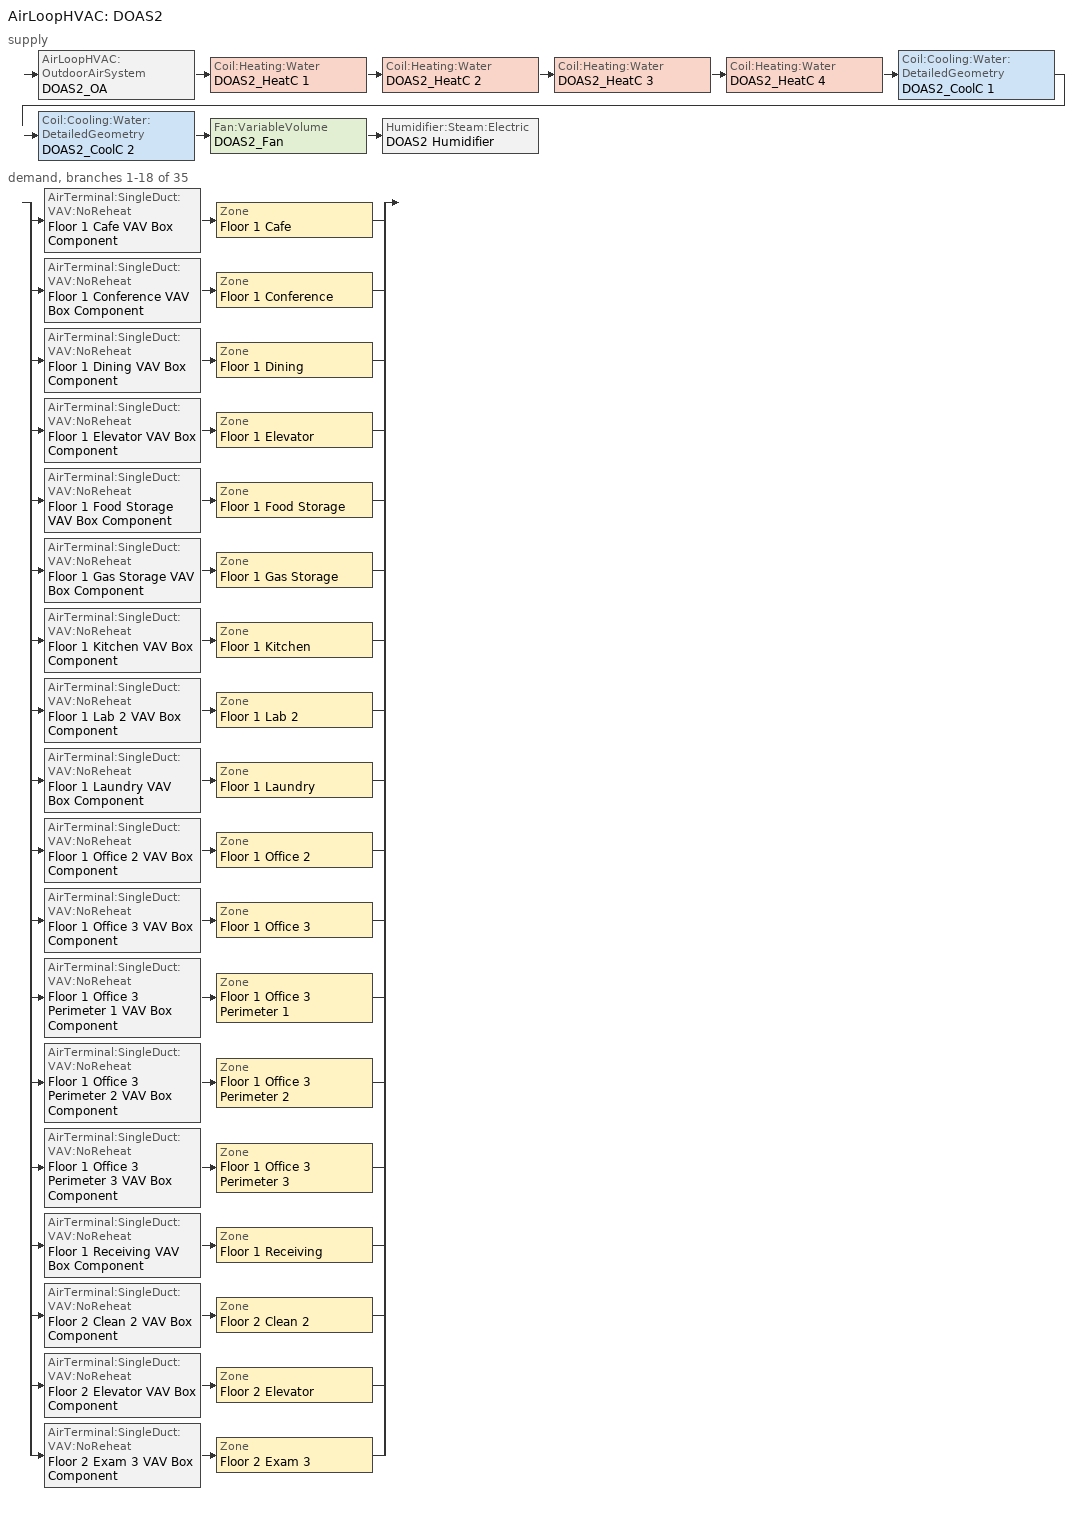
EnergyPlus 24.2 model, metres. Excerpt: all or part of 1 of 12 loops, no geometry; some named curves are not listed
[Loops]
AirLoopHVAC 'DOAS2'
 supply: AirLoopHVAC:OutdoorAirSystem 'DOAS2_OA' > Coil:Heating:Water 'DOAS2_HeatC 1' > Coil:Heating:Water 'DOAS2_HeatC 2' > Coil:Heating:Water 'DOAS2_HeatC 3' > Coil:Heating:Water 'DOAS2_HeatC 4' > Coil:Cooling:Water:DetailedGeometry 'DOAS2_CoolC 1' > Coil:Cooling:Water:DetailedGeometry 'DOAS2_CoolC 2' > Fan:VariableVolume 'DOAS2_Fan' > Humidifier:Steam:Electric 'DOAS2 Humidifier'
 demand, branches 1-18 of 35: split
  | AirTerminal:SingleDuct:VAV:NoReheat 'Floor 1 Cafe VAV Box Component' > Zone 'Floor 1 Cafe'
  | AirTerminal:SingleDuct:VAV:NoReheat 'Floor 1 Conference VAV Box Component' > Zone 'Floor 1 Conference'
  | AirTerminal:SingleDuct:VAV:NoReheat 'Floor 1 Dining VAV Box Component' > Zone 'Floor 1 Dining'
  | AirTerminal:SingleDuct:VAV:NoReheat 'Floor 1 Elevator VAV Box Component' > Zone 'Floor 1 Elevator'
  | AirTerminal:SingleDuct:VAV:NoReheat 'Floor 1 Food Storage VAV Box Component' > Zone 'Floor 1 Food Storage'
  | AirTerminal:SingleDuct:VAV:NoReheat 'Floor 1 Gas Storage VAV Box Component' > Zone 'Floor 1 Gas Storage'
  | AirTerminal:SingleDuct:VAV:NoReheat 'Floor 1 Kitchen VAV Box Component' > Zone 'Floor 1 Kitchen'
  | AirTerminal:SingleDuct:VAV:NoReheat 'Floor 1 Lab 2 VAV Box Component' > Zone 'Floor 1 Lab 2'
  | AirTerminal:SingleDuct:VAV:NoReheat 'Floor 1 Laundry VAV Box Component' > Zone 'Floor 1 Laundry'
  | AirTerminal:SingleDuct:VAV:NoReheat 'Floor 1 Office 2 VAV Box Component' > Zone 'Floor 1 Office 2'
  | AirTerminal:SingleDuct:VAV:NoReheat 'Floor 1 Office 3 VAV Box Component' > Zone 'Floor 1 Office 3'
  | AirTerminal:SingleDuct:VAV:NoReheat 'Floor 1 Office 3 Perimeter 1 VAV Box Component' > Zone 'Floor 1 Office 3 Perimeter 1'
  | AirTerminal:SingleDuct:VAV:NoReheat 'Floor 1 Office 3 Perimeter 2 VAV Box Component' > Zone 'Floor 1 Office 3 Perimeter 2'
  | AirTerminal:SingleDuct:VAV:NoReheat 'Floor 1 Office 3 Perimeter 3 VAV Box Component' > Zone 'Floor 1 Office 3 Perimeter 3'
  | AirTerminal:SingleDuct:VAV:NoReheat 'Floor 1 Receiving VAV Box Component' > Zone 'Floor 1 Receiving'
  | AirTerminal:SingleDuct:VAV:NoReheat 'Floor 2 Clean 2 VAV Box Component' > Zone 'Floor 2 Clean 2'
  | AirTerminal:SingleDuct:VAV:NoReheat 'Floor 2 Elevator VAV Box Component' > Zone 'Floor 2 Elevator'
  | AirTerminal:SingleDuct:VAV:NoReheat 'Floor 2 Exam 3 VAV Box Component' > Zone 'Floor 2 Exam 3'
[AirLoopHVAC]
DOAS2: Design supply air flow rate=Autosize
[AirTerminal:SingleDuct:VAV:NoReheat] Availability schedule=ALWAYS_ON; Maximum air flow rate=Autosize; Zone minimum air flow input method=Scheduled
Name | Design specification outdoor air object | Minimum air flow fraction schedule
Floor 1 Cafe VAV Box Component | Floor 1 Cafe VAV Box OA Design Spec | DCV_SCH
Floor 1 Conference VAV Box Component | Floor 1 Conference VAV Box OA Design Spec | DCV_SCH
Floor 1 Dining VAV Box Component | Floor 1 Dining VAV Box OA Design Spec | DCV_SCH
Floor 1 Elevator VAV Box Component | Floor 1 Elevator VAV Box OA Design Spec | DCV_SCH
Floor 1 Food Storage VAV Box Component | Floor 1 Food Storage VAV Box OA Design Spec | DCV_SCH
Floor 1 Gas Storage VAV Box Component | Floor 1 Gas Storage VAV Box OA Design Spec | ALWAYS_ON
Floor 1 Kitchen VAV Box Component | Floor 1 Kitchen VAV Box OA Design Spec | DCV_SCH
Floor 1 Lab 2 VAV Box Component | Floor 1 Lab 2 VAV Box OA Design Spec | DCV_SCH
Floor 1 Laundry VAV Box Component | Floor 1 Laundry VAV Box OA Design Spec | ALWAYS_ON
Floor 1 Office 2 VAV Box Component | Floor 1 Office 2 VAV Box OA Design Spec | DCV_SCH
Floor 1 Office 3 Perimeter 1 VAV Box Component | Floor 1 Office 3 Perimeter 1 VAV Box OA Design Spec | DCV_SCH
Floor 1 Office 3 Perimeter 2 VAV Box Component | Floor 1 Office 3 Perimeter 2 VAV Box OA Design Spec | DCV_SCH
Floor 1 Office 3 Perimeter 3 VAV Box Component | Floor 1 Office 3 Perimeter 3 VAV Box OA Design Spec | DCV_SCH
Floor 1 Office 3 VAV Box Component | Floor 1 Office 3 VAV Box OA Design Spec | DCV_SCH
Floor 1 Receiving VAV Box Component | Floor 1 Receiving VAV Box OA Design Spec | DCV_SCH
Floor 2 Clean 2 VAV Box Component | Floor 2 Clean 2 VAV Box OA Design Spec | DCV_SCH
Floor 2 Elevator VAV Box Component | Floor 2 Elevator VAV Box OA Design Spec | DCV_SCH
Floor 2 Exam 3 VAV Box Component | Floor 2 Exam 3 VAV Box OA Design Spec | DCV_SCH
[Coil:Cooling:Water:DetailedGeometry] Availability schedule=ALWAYS_ON; Coil depth=Autosize; Fin diameter=Autosize; Fin spacing=0.0018; Fin surface area=Autosize; Fin thermal conductivity=204; Fin thickness=0.0015; Maximum water flow rate=Autosize; Minimum airflow area=Autosize; Number of tube rows=6; Number of tubes per row=Autosize; Total tube inside area=Autosize; Tube depth spacing=0.026; Tube inside diameter=0.01445; Tube outside diameter=0.0159; Tube outside surface area=Autosize; Tube thermal conductivity=386
DOAS2_CoolC 1; DOAS2_CoolC 2
[Coil:Heating:Water] Availability schedule=ALWAYS_ON; Maximum water flow rate=Autosize; Performance input method=UFactorTimesAreaAndDesignWaterFlowRate; Rated capacity=Autosize; Rated inlet air temperature=16.6; Rated inlet water temperature=82.2; Rated outlet air temperature=32.2; Rated outlet water temperature=71.1; U factor times area value=Autosize
DOAS2_HeatC 1; DOAS2_HeatC 2; DOAS2_HeatC 3; DOAS2_HeatC 4
[ComponentCost:LineItem]
Name | Cost per each | Item | Line item type | Quantity | Cost per unit of output capacity
Daylighting:Floor 1 Conference | 1 | Floor 1 Conference | Daylighting:Controls | 1
Daylighting:Floor 1 Dining | 1 | Floor 1 Dining | Daylighting:Controls | 1
Daylighting:Floor 1 Elevator | 1 | Floor 1 Elevator | Daylighting:Controls | 1
Daylighting:Floor 1 Laundry | 1 | Floor 1 Laundry | Daylighting:Controls | 1
Daylighting:Floor 1 Office 2 | 1 | Floor 1 Office 2 | Daylighting:Controls | 1
Daylighting:Floor 1 Office 3 | 1 | Floor 1 Office 3 | Daylighting:Controls | 1
Daylighting:Floor 1 Office 3 Perimeter 1 | 1 | Floor 1 Office 3 Perimeter 1 | Daylighting:Controls | 1
Daylighting:Floor 1 Office 3 Perimeter 2 | 1 | Floor 1 Office 3 Perimeter 2 | Daylighting:Controls | 1
Daylighting:Floor 1 Office 3 Perimeter 3 | 1 | Floor 1 Office 3 Perimeter 3 | Daylighting:Controls | 1
Daylighting:Floor 2 Elevator | 1 | Floor 2 Elevator | Daylighting:Controls | 1
ElectricEquipment:Floor 1 Cafe:ElecPlug | 1 | Floor 1 Cafe | General | 0.4031
ElectricEquipment:Floor 1 Conference:ElecPlug | 1 | Floor 1 Conference | General | 0.6171
ElectricEquipment:Floor 1 Dining:ElecPlug | 1 | Floor 1 Dining | General | 0.4936
ElectricEquipment:Floor 1 Elevator:ElecPlug | 1 | Floor 1 Elevator | General | 0.1806
ElectricEquipment:Floor 1 Food Storage:ElecPlug | 1 | Floor 1 Food Storage | General | 2.0083
ElectricEquipment:Floor 1 Food Storage:ElecProcess | 1 | Floor 1 Food Storage | General | 35.1578
ElectricEquipment:Floor 1 Gas Storage:ElecPlug | 1 | Floor 1 Gas Storage | General | 0.6238
ElectricEquipment:Floor 1 Kitchen:ElecPlug | 1 | Floor 1 Kitchen | General | 2.0083
ElectricEquipment:Floor 1 Kitchen:ElecProcess | 1 | Floor 1 Kitchen | General | 35.1578
ElectricEquipment:Floor 1 Lab 2:ElecPlug | 1 | Floor 1 Lab 2 | General | 4.8982
ElectricEquipment:Floor 1 Lab 2:ElecProcess | 1 | Floor 1 Lab 2 | General | 14.6992
ElectricEquipment:Floor 1 Laundry:ElecProcess | 1 | Floor 1 Laundry | General | 1.1176
ElectricEquipment:Floor 1 Office 2:ElecPlug | 1 | Floor 1 Office 2 | General | 2.841
ElectricEquipment:Floor 1 Office 3 Perimeter 1:ElecPlug | 1 | Floor 1 Office 3 Perimeter 1 | General | 1.4432
ElectricEquipment:Floor 1 Office 3 Perimeter 2:ElecPlug | 1 | Floor 1 Office 3 Perimeter 2 | General | 0.9147
ElectricEquipment:Floor 1 Office 3 Perimeter 3:ElecPlug | 1 | Floor 1 Office 3 Perimeter 3 | General | 1.4432
ElectricEquipment:Floor 1 Office 3:ElecPlug | 1 | Floor 1 Office 3 | General | 9.8939
ElectricEquipment:Floor 1 Receiving:ElecPlug | 1 | Floor 1 Receiving | General | 2.2352
ElectricEquipment:Floor 2 Clean 2:ElecPlug | 1 | Floor 2 Clean 2 | General | 0.6401
ElectricEquipment:Floor 2 Elevator:ElecPlug | 1 | Floor 2 Elevator | General | 0.1806
ElectricEquipment:Floor 2 Exam 3:ElecPlug | 1 | Floor 2 Exam 3 | General | 4.0485
GasEquipment:Floor 1 Food Storage:GasProcess | 1 | Floor 1 Food Storage | General | 348.9631
GasEquipment:Floor 1 Kitchen:GasProcess | 1 | Floor 1 Kitchen | General | 348.9631
GasEquipment:Floor 1 Laundry:GasProcess | 1 | Floor 1 Laundry | General | 22.3602
Infiltration:Floor 1 Conference | 1 | Floor 1 Conference | General | 0
Infiltration:Floor 1 Dining | 1 | Floor 1 Dining | General | 0
Infiltration:Floor 1 Elevator | 1 | Floor 1 Elevator | General | 0
Infiltration:Floor 1 Gas Storage | 1 | Floor 1 Gas Storage | General | 0
Infiltration:Floor 1 Lab 2 | 1 | Floor 1 Lab 2 | General | 0
Infiltration:Floor 1 Laundry | 1 | Floor 1 Laundry | General | 0
Infiltration:Floor 1 Office 2 | 1 | Floor 1 Office 2 | General | 0
Infiltration:Floor 1 Office 3 | 1 | Floor 1 Office 3 | General | 0
Infiltration:Floor 1 Office 3 Perimeter 1 | 1 | Floor 1 Office 3 Perimeter 1 | General | 0
Infiltration:Floor 1 Office 3 Perimeter 2 | 1 | Floor 1 Office 3 Perimeter 2 | General | 0
Infiltration:Floor 1 Office 3 Perimeter 3 | 1 | Floor 1 Office 3 Perimeter 3 | General | 0
Infiltration:Floor 1 Receiving | 1 | Floor 1 Receiving | General | 0
Infiltration:Floor 2 Elevator | 1 | Floor 2 Elevator | General | 0
LIGHTING EQUIP:Floor 1 Cafe |  | Floor 1 Cafe | Lights |  | 1
LIGHTING EQUIP:Floor 1 Conference |  | Floor 1 Conference | Lights |  | 1
LIGHTING EQUIP:Floor 1 Dining |  | Floor 1 Dining | Lights |  | 1
LIGHTING EQUIP:Floor 1 Elevator |  | Floor 1 Elevator | Lights |  | 1
LIGHTING EQUIP:Floor 1 Food Storage |  | Floor 1 Food Storage | Lights |  | 1
LIGHTING EQUIP:Floor 1 Gas Storage |  | Floor 1 Gas Storage | Lights |  | 1
LIGHTING EQUIP:Floor 1 Kitchen |  | Floor 1 Kitchen | Lights |  | 1
LIGHTING EQUIP:Floor 1 Lab 2 |  | Floor 1 Lab 2 | Lights |  | 1
LIGHTING EQUIP:Floor 1 Laundry |  | Floor 1 Laundry | Lights |  | 1
LIGHTING EQUIP:Floor 1 Office 2 |  | Floor 1 Office 2 | Lights |  | 1
LIGHTING EQUIP:Floor 1 Office 3 |  | Floor 1 Office 3 | Lights |  | 1
LIGHTING EQUIP:Floor 1 Office 3 Perimeter 1 |  | Floor 1 Office 3 Perimeter 1 | Lights |  | 1
LIGHTING EQUIP:Floor 1 Office 3 Perimeter 2 |  | Floor 1 Office 3 Perimeter 2 | Lights |  | 1
LIGHTING EQUIP:Floor 1 Office 3 Perimeter 3 |  | Floor 1 Office 3 Perimeter 3 | Lights |  | 1
LIGHTING EQUIP:Floor 1 Receiving |  | Floor 1 Receiving | Lights |  | 1
LIGHTING EQUIP:Floor 2 Clean 2 |  | Floor 2 Clean 2 | Lights |  | 1
LIGHTING EQUIP:Floor 2 Elevator |  | Floor 2 Elevator | Lights |  | 1
LIGHTING EQUIP:Floor 2 Exam 3 |  | Floor 2 Exam 3 | Lights |  | 1
People:Floor 1 Cafe | 1 | Floor 1 Cafe | General | 401.8033
People:Floor 1 Conference | 1 | Floor 1 Conference | General | 307.5026
People:Floor 1 Dining | 1 | Floor 1 Dining | General | 344.412
People:Floor 1 Elevator | 1 | Floor 1 Elevator | General | 53.9971
People:Floor 1 Food Storage | 1 | Floor 1 Food Storage | General | 10.0414
People:Floor 1 Kitchen | 1 | Floor 1 Kitchen | General | 10.0414
People:Floor 1 Lab 2 | 1 | Floor 1 Lab 2 | General | 24.4911
People:Floor 1 Laundry | 1 | Floor 1 Laundry | General | 44.7245
People:Floor 1 Office 2 | 1 | Floor 1 Office 2 | General | 28.4097
People:Floor 1 Office 3 | 1 | Floor 1 Office 3 | General | 98.939
People:Floor 1 Office 3 Perimeter 1 | 1 | Floor 1 Office 3 Perimeter 1 | General | 14.4323
People:Floor 1 Office 3 Perimeter 2 | 1 | Floor 1 Office 3 Perimeter 2 | General | 9.1467
People:Floor 1 Office 3 Perimeter 3 | 1 | Floor 1 Office 3 Perimeter 3 | General | 14.4323
People:Floor 2 Clean 2 | 1 | Floor 2 Clean 2 | General | 1.5994
People:Floor 2 Elevator | 1 | Floor 2 Elevator | General | 53.9971
People:Floor 2 Exam 3 | 1 | Floor 2 Exam 3 | General | 20.2426
[Controller:OutdoorAir]
DOAS2_OA_Controller: Economizer control action type=ModulateFlow; Economizer control type=DifferentialEnthalpy; Economizer maximum limit dry bulb temperature=28; Economizer maximum limit enthalpy=64000; Economizer minimum limit dry bulb temperature=-100; Heat recovery bypass control type=BypassWhenOAFlowGreaterThanMinimum; High humidity control=No; Lockout type=NoLockout; Maximum outdoor air flow rate=Autosize; Minimum fraction of outdoor air schedule=DOAS2_OAMinOAFracSchedule; Minimum limit type=FixedMinimum; Minimum outdoor air flow rate=0; Minimum outdoor air schedule=MinOA_MotorizedDamper_Sched
[Controller:WaterCoil] Actuator variable=Flow; Maximum actuated flow=Autosize; Minimum actuated flow=0
Name | Action | Control variable | Controller convergence tolerance
DOAS2_CoolC 1_Controller; DOAS2_CoolC 2_Controller | Reverse | TemperatureAndHumidityRatio
DOAS2_HeatC 1_Controller; DOAS2_HeatC 2_Controller; DOAS2_HeatC 3_Controller; DOAS2_HeatC 4_Controller | Normal | Temperature | 0.0001
[DesignSpecification:OutdoorAir]
Name | Outdoor air flow air changes per hour | Outdoor air flow per person | Outdoor air flow per zone | Outdoor air flow per zone floor area | Outdoor air method
Floor 1 Cafe VAV Box OA Design Spec; Floor 1 Dining VAV Box OA Design Spec | 0 | 0.00354 | 0 | 0.000914 | Sum
Floor 1 Conference VAV Box OA Design Spec; Floor 1 Elevator VAV Box OA Design Spec; Floor 1 Lab 2 VAV Box OA Design Spec; Floor 1 Office 2 VAV Box OA Design Spec; Floor 1 Office 3 Perimeter 1 VAV Box OA Design Spec; Floor 1 Office 3 Perimeter 2 VAV Box OA Design Spec; Floor 1 Office 3 Perimeter 3 VAV Box OA Design Spec; Floor 1 Office 3 VAV Box OA Design Spec; Floor 2 Clean 2 VAV Box OA Design Spec; Floor 2 Elevator VAV Box OA Design Spec; Floor 2 Exam 3 VAV Box OA Design Spec | 0 | 0.00236 | 0 | 0.000305 | Sum
Floor 1 Food Storage VAV Box OA Design Spec; Floor 1 Kitchen VAV Box OA Design Spec | 0 | 0 | 0 | 0.003556 | Sum
Floor 1 Gas Storage VAV Box OA Design Spec; Floor 1 Receiving VAV Box OA Design Spec | 0 | 0 | 0 | 0.00061 | Sum
Floor 1 Laundry VAV Box OA Design Spec | 0 | 0.00354 | 0 | 0.000305 | Sum
SZ DSOA Floor 1 Cafe |  | 0 | 1.76357 | 0 | Flow/Zone
SZ DSOA Floor 1 Conference |  | 0 | 0.899969 | 0 | Flow/Zone
SZ DSOA Floor 1 Dining |  | 0 | 1.63699 | 0 | Flow/Zone
SZ DSOA Floor 1 Elevator; SZ DSOA Floor 2 Elevator |  | 0 | 0.178437 | 0 | Flow/Zone
SZ DSOA Floor 1 Food Storage |  | 0 | 0.6637 | 0 | Flow/Zone
SZ DSOA Floor 1 Gas Storage |  | 0 | 0.0353626 | 0 | Flow/Zone
SZ DSOA Floor 1 Kitchen |  | 0 | 11.14 | 0 | Flow/Zone
SZ DSOA Floor 1 Lab 2 |  | 0 | 0.196643 | 0 | Flow/Zone
SZ DSOA Floor 1 Laundry |  | 0 | 0.221683 | 0 | Flow/Zone
SZ DSOA Floor 1 Office 2 |  | 0 | 0.228105 | 0 | Flow/Zone
SZ DSOA Floor 1 Office 3 |  | 0 | 0.794396 | 0 | Flow/Zone
SZ DSOA Floor 1 Office 3 Perimeter 1; SZ DSOA Floor 1 Office 3 Perimeter 3 |  | 0 | 0.115879 | 0 | Flow/Zone
SZ DSOA Floor 1 Office 3 Perimeter 2 |  | 0 | 0.07344 | 0 | Flow/Zone
SZ DSOA Floor 1 Receiving |  | 0 | 0.126716 | 0 | Flow/Zone
SZ DSOA Floor 2 Clean 2 |  | 0 | 0.012842 | 0 | Flow/Zone
SZ DSOA Floor 2 Exam 3 |  | 0 | 0.162531 | 0 | Flow/Zone
[Fan:VariableVolume]
DOAS2_Fan: Availability schedule=HVACOperationSchd; End use subcategory=Fan Energy; Fan power coefficient 1=0.0407599; Fan power coefficient 2=0.088045; Fan power coefficient 3=-0.0729261; Fan power coefficient 4=0.94374; Fan power coefficient 5=0; Fan power minimum air flow rate=0; Fan power minimum flow rate input method=FixedFlowRate; Fan total efficiency=0.748; Maximum flow rate=Autosize; Motor efficiency=0.954; Motor in airstream fraction=1; Pressure rise=1923
[Fan:ZoneExhaust] End use subcategory=Zone Exhaust Fans
Name | Availability schedule | Fan total efficiency | Maximum flow rate | Pressure rise
Floor 1 Gas Storage Exhaust Fan 1 | Hours_of_operation | 0.5 | 0.0353 | 187
Floor 1 Kitchen Exhaust Fan 1 | KITCHEN_EXH_SCH | 0.55 | 4.77 | 573
Floor 1 Kitchen Exhaust Fan 2 | KITCHEN_EXH_SCH | 0.56 | 5.9 | 473
Floor 1 Kitchen Exhaust Fan 3 | KITCHEN_EXH_SCH | 0.47 | 0.47 | 187
Floor 1 Laundry Exhaust Fan 1 | Hours_of_operation | 0.5 | 0.2216 | 187
[Humidifier:Steam:Electric]
DOAS2 Humidifier: Availability schedule=ALWAYS_ON; Rated capacity=0.0003022; Rated fan power=0; Rated power=893957; Standby power=0
[Refrigeration:Case] Zone=Floor 1 Cafe; Anti sweat heater control type=None; Availability schedule=ALWAYS_ON; Average refrigerant charge inventory=0; Case anti sweat heater power per unit length=0; Case defrost power per unit length=0; Case defrost type=OffCycle; Case height=1.52; Defrost energy correction curve type=None; Fraction of anti sweat heater energy to case=1; Fraction of lighting energy to case=1; Humidity at zero anti sweat heater energy=35; Latent case credit curve type=DewpointMethod; Minimum anti sweat heater power per unit length=0; Rated ambient relative humidity=55; Rated ambient temperature=23.89; Rated latent heat ratio=0.3; Rated runtime fraction=1; Standard case fan power per unit length=0; Standard case lighting power per unit length=0; Under case hvac return air fraction=0
Name | Case credit fraction schedule | Case defrost drip down schedule | Case defrost schedule | Case length | Case lighting schedule | Case operating temperature | Defrost energy correction curve | Design evaporator temperature or brine inlet temperature | Installed case lighting power per unit length | Latent case credit curve | Operating case fan power per unit length | Rated total cooling capacity per unit length | Refrigerated case restocking schedule
Floor 1 Cafe_B166Sandwich_Case:2 | Floor 1 Cafe_B166Sandwich_Case:2_CaseCreditSchedule | Floor 1 Cafe_B166Sandwich_Case:2_DefrostDripDownSchedule | Floor 1 Cafe_B166Sandwich_Case:2_DefrostSchedule | 1.8 | Floor 1 Cafe_B166Sandwich_Case:2_CaseLightingSchedule | 2.22 | Floor 1 Cafe_B166Sandwich_Case:2_DefrostEnergyCorrectionCurve | -6.67 | 236.2 | Floor 1 Cafe_B166Sandwich_Case:2_LatentCaseCreditCurve | 118.4 | 985 | Floor 1 Cafe_B166Sandwich_Case:2_RestockSchedule
Floor 1 Cafe_B196GrabGoPies_Case:4 | Floor 1 Cafe_B196GrabGoPies_Case:4_CaseCreditSchedule | Floor 1 Cafe_B196GrabGoPies_Case:4_DefrostDripDownSchedule | Floor 1 Cafe_B196GrabGoPies_Case:4_DefrostSchedule | 1.8 | Floor 1 Cafe_B196GrabGoPies_Case:4_CaseLightingSchedule | 1.11 | Floor 1 Cafe_B196GrabGoPies_Case:4_DefrostEnergyCorrectionCurve | -6.67 | 82 | Floor 1 Cafe_B196GrabGoPies_Case:4_LatentCaseCreditCurve | 54.2 | 1105 | Floor 1 Cafe_B196GrabGoPies_Case:4_RestockSchedule
Floor 1 Cafe_B1518SaladBar_Case:1 | Floor 1 Cafe_B1518SaladBar_Case:1_CaseCreditSchedule | Floor 1 Cafe_B1518SaladBar_Case:1_DefrostDripDownSchedule | Floor 1 Cafe_B1518SaladBar_Case:1_DefrostSchedule | 5.5 | Floor 1 Cafe_B1518SaladBar_Case:1_CaseLightingSchedule | 1.11 | Floor 1 Cafe_B1518SaladBar_Case:1_DefrostEnergyCorrectionCurve | -2.78 | 61.2 | Floor 1 Cafe_B1518SaladBar_Case:1_LatentCaseCreditCurve | 78.4 | 378 | Floor 1 Cafe_B1518SaladBar_Case:1_RestockSchedule
Floor 1 Cafe_B1724PrepDrinks_Case:3 | Floor 1 Cafe_B1724PrepDrinks_Case:3_CaseCreditSchedule | Floor 1 Cafe_B1724PrepDrinks_Case:3_DefrostDripDownSchedule | Floor 1 Cafe_B1724PrepDrinks_Case:3_DefrostSchedule | 7.3 | Floor 1 Cafe_B1724PrepDrinks_Case:3_CaseLightingSchedule | 1.11 | Floor 1 Cafe_B1724PrepDrinks_Case:3_DefrostEnergyCorrectionCurve | -3.33 | 252.6 | Floor 1 Cafe_B1724PrepDrinks_Case:3_LatentCaseCreditCurve | 77.5 | 1528 | Floor 1 Cafe_B1724PrepDrinks_Case:3_RestockSchedule
[Refrigeration:CaseAndWalkInList]
Name | Case or walkin name 1 | Case or walkin name 2 | Case or walkin name 3 | Case or walkin name 4 | Case or walkin name 5
RackA_CaseList | Floor 1 Food Storage_A15KitchenFreezer_Walkin:1
RackB_CaseList | Floor 1 Cafe_B1518SaladBar_Case:1 | Floor 1 Cafe_B166Sandwich_Case:2 | Floor 1 Cafe_B1724PrepDrinks_Case:3 | Floor 1 Cafe_B196GrabGoPies_Case:4 | Floor 1 Food Storage_B24SpecialtyCooler_Walkin:2
[Refrigeration:WalkIn] Availability schedule=ALWAYS_ON; Average refrigerant charge inventory=1.36; Defrost control type=TemperatureTermination; Insulated floor u value=5.68; Rated circulation fan power=0; Rated total lighting power=0; Temperature termination defrost fraction to ice=0.3; Zone name 1=Floor 1 Food Storage; Area of glass reach in doors facing zone 1=0; Area of stocking doors facing zone 1=2.23; Glass reach in door u value facing zone 1=2.27; Height of glass reach in doors facing zone 1=0; Height of stocking doors facing zone 1=1.83; Stocking door opening protection type facing zone 1=None; Stocking door u value facing zone 1=2.27
Name | Defrost drip down schedule | Defrost power | Defrost schedule | Defrost type | Heating power schedule | Insulated floor surface area | Lighting schedule | Operating temperature | Rated coil cooling capacity | Rated cooling coil fan power | Rated cooling source temperature | Rated total heating power | Restocking schedule | Glass reach in door opening schedule name facing zone 1 | Insulated surface u value facing zone 1 | Stocking door opening schedule name facing zone 1 | Total insulated surface area facing zone 1
Floor 1 Food Storage_A15KitchenFreezer_Walkin:1 | Floor 1 Food Storage_A15KitchenFreezer_Walkin:1_DefrostDripDownSchedule | 592 | Floor 1 Food Storage_A15KitchenFreezer_Walkin:1_DefrostSchedule | HotFluid | Floor 1 Food Storage_A15KitchenFreezer_Walkin:1_HeatingPowerSchedule | 16.79 | Floor 1 Food Storage_A15KitchenFreezer_Walkin:1_WalkinLightingSchedule | -17.78 | 14538 | 335 | -27.22 | 335 | Floor 1 Food Storage_A15KitchenFreezer_Walkin:1_RestockSchedule | Floor 1 Food Storage_A15KitchenFreezer_Walkin:1_ReachInDoorSchedule | 0.23 | Floor 1 Food Storage_A15KitchenFreezer_Walkin:1_StockingDoorSchedule | 51.88
Floor 1 Food Storage_B24SpecialtyCooler_Walkin:2 | Floor 1 Food Storage_B24SpecialtyCooler_Walkin:2_DefrostDripDownSchedule | 7495 | Floor 1 Food Storage_B24SpecialtyCooler_Walkin:2_DefrostSchedule | Electric | Floor 1 Food Storage_B24SpecialtyCooler_Walkin:2_HeatingPowerSchedule | 44.56 | Floor 1 Food Storage_B24SpecialtyCooler_Walkin:2_WalkinLightingSchedule | 0 | 11146 | 361 | -6.11 | 0 | Floor 1 Food Storage_B24SpecialtyCooler_Walkin:2_RestockSchedule | Floor 1 Food Storage_B24SpecialtyCooler_Walkin:2_ReachInDoorSchedule | 0.38 | Floor 1 Food Storage_B24SpecialtyCooler_Walkin:2_StockingDoorSchedule | 99.61
[SetpointManager:MixedAir] Control variable=Temperature
Name | Setpoint node or nodelist
DOAS2_CoolC 1 SAT Manager | DOAS2_CoolC 1-DOAS2_CoolC 2Node
DOAS2_HeatC 1 SAT Manager | DOAS2_HeatC 1-DOAS2_HeatC 2Node
DOAS2_HeatC 2 SAT Manager | DOAS2_HeatC 2-DOAS2_HeatC 3Node
DOAS2_HeatC 3 SAT Manager | DOAS2_HeatC 3-DOAS2_HeatC 4Node
DOAS2_HeatC 4 SAT Manager | DOAS2_HeatC 4-DOAS2_CoolC 1Node
DOAS2_OAMixed Air Temp Manager | DOAS2_OA-DOAS2_HeatC 1Node
[SetpointManager:SingleZone:Humidity:Maximum]
Name | Setpoint node or nodelist
DOAS2_CoolC 1 HUMRAT setpoint | DOAS2_CoolC 1-DOAS2_CoolC 2Node
DOAS2_CoolC 2 HUMRAT setpoint | DOAS2_CoolC 2-DOAS2_FanNode
[SetpointManager:SingleZone:Humidity:Minimum]
DOAS2 Humidifier HUMRAT setpoint: Setpoint node or nodelist=DOAS2 Supply Equipment Outlet Node
[Sizing:System]
DOAS2: 100 outdoor air in cooling=Yes; 100 outdoor air in heating=Yes; Central cooling capacity control method=VAV; Central cooling design supply air humidity ratio=0.0085; Central cooling design supply air temperature=12.8; Central heating design supply air humidity ratio=0.008; Central heating design supply air temperature=12.8; Central heating maximum system air flow ratio=0.3; Cooling design capacity=Autosize; Cooling design capacity method=CoolingDesignCapacity; Cooling supply air flow rate=0; Cooling supply air flow rate method=DesignDay; Design outdoor air flow rate=Autosize; Heating design capacity=Autosize; Heating design capacity method=HeatingDesignCapacity; Heating supply air flow rate=0; Heating supply air flow rate method=DesignDay; Precool design humidity ratio=0.008; Precool design temperature=12.8; Preheat design humidity ratio=0.008; Preheat design temperature=7; Type of load to size on=VentilationRequirement; Type of zone sum to use=NonCoincident; Zone maximum outdoor air fraction=1
[Sizing:Zone] Account for dedicated outdoor air system=No; Cooling design air flow method=DesignDayWithLimit; Cooling minimum air flow fraction=0; Dedicated outdoor air high setpoint temperature for design=Autosize; Dedicated outdoor air low setpoint temperature for design=Autosize; Dedicated outdoor air system control strategy=NeutralSupplyAir; Heating design air flow method=DesignDay; Heating design air flow rate=0; Zone cooling design supply air humidity ratio=0.0085; Zone cooling design supply air temperature=13; Zone cooling design supply air temperature input method=SupplyAirTemperature; Zone heating design supply air humidity ratio=0.008; Zone heating design supply air temperature=40; Zone heating design supply air temperature input method=SupplyAirTemperature
Name | Design specification outdoor air object | Cooling minimum air flow
Floor 1 Cafe | SZ DSOA Floor 1 Cafe
Floor 1 Conference | SZ DSOA Floor 1 Conference
Floor 1 Dining | SZ DSOA Floor 1 Dining
Floor 1 Elevator | SZ DSOA Floor 1 Elevator
Floor 1 Food Storage | SZ DSOA Floor 1 Food Storage | 0.916538
Floor 1 Gas Storage | SZ DSOA Floor 1 Gas Storage | 0.357321
Floor 1 Kitchen | SZ DSOA Floor 1 Kitchen | 0.916538
Floor 1 Lab 2 | SZ DSOA Floor 1 Lab 2 | 2.11598
Floor 1 Laundry | SZ DSOA Floor 1 Laundry | 1.53718
Floor 1 Office 2 | SZ DSOA Floor 1 Office 2
Floor 1 Office 3 | SZ DSOA Floor 1 Office 3
Floor 1 Office 3 Perimeter 1 | SZ DSOA Floor 1 Office 3 Perimeter 1
Floor 1 Office 3 Perimeter 2 | SZ DSOA Floor 1 Office 3 Perimeter 2
Floor 1 Office 3 Perimeter 3 | SZ DSOA Floor 1 Office 3 Perimeter 3
Floor 1 Receiving | SZ DSOA Floor 1 Receiving
Floor 2 Clean 2 | SZ DSOA Floor 2 Clean 2 | 0.0878452
Floor 2 Elevator | SZ DSOA Floor 2 Elevator
Floor 2 Exam 3 | SZ DSOA Floor 2 Exam 3 | 1.74892
[ThermostatSetpoint:DualSetpoint]
Name | Cooling setpoint temperature schedule | Heating setpoint temperature schedule
Floor 1 Cafe DualSPSched; Floor 1 Dining DualSPSched | COOLING_TSTAT_DINING | HEATING_TSTAT_DINING
Floor 1 Conference DualSPSched; Floor 1 Office 2 DualSPSched; Floor 1 Office 3 DualSPSched; Floor 1 Office 3 Perimeter 1 DualSPSched; Floor 1 Office 3 Perimeter 2 DualSPSched; Floor 1 Office 3 Perimeter 3 DualSPSched; Floor 1 Receiving DualSPSched; Floor 2 Exam 3 DualSPSched | COOLING_TSTAT_OFFICE | HEATING_TSTAT_OFFICE
Floor 1 Elevator DualSPSched; Floor 1 Gas Storage DualSPSched; Floor 1 Lab 2 DualSPSched; Floor 2 Clean 2 DualSPSched; Floor 2 Elevator DualSPSched | COOLING_TSTAT_24_7 | HEATING_TSTAT_24_7
Floor 1 Food Storage DualSPSched; Floor 1 Kitchen DualSPSched | COOLING_TSTAT_KITCHEN | HEATING_TSTAT_KITCHEN
Floor 1 Laundry DualSPSched | COOLING_TSTAT_LAUNDRY | HEATING_TSTAT_LAUNDRY
[ZoneControl:Thermostat] Control type schedule=Dual Zone Control Type Sched
Name | Zone or zonelist | Control 1
Floor 1 Cafe Thermostat | Floor 1 Cafe | Floor 1 Cafe DualSPSched
Floor 1 Conference Thermostat | Floor 1 Conference | Floor 1 Conference DualSPSched
Floor 1 Dining Thermostat | Floor 1 Dining | Floor 1 Dining DualSPSched
Floor 1 Elevator Thermostat | Floor 1 Elevator | Floor 1 Elevator DualSPSched
Floor 1 Food Storage Thermostat | Floor 1 Food Storage | Floor 1 Food Storage DualSPSched
Floor 1 Gas Storage Thermostat | Floor 1 Gas Storage | Floor 1 Gas Storage DualSPSched
Floor 1 Kitchen Thermostat | Floor 1 Kitchen | Floor 1 Kitchen DualSPSched
Floor 1 Lab 2 Thermostat | Floor 1 Lab 2 | Floor 1 Lab 2 DualSPSched
Floor 1 Laundry Thermostat | Floor 1 Laundry | Floor 1 Laundry DualSPSched
Floor 1 Office 2 Thermostat | Floor 1 Office 2 | Floor 1 Office 2 DualSPSched
Floor 1 Office 3 Perimeter 1 Thermostat | Floor 1 Office 3 Perimeter 1 | Floor 1 Office 3 Perimeter 1 DualSPSched
Floor 1 Office 3 Perimeter 2 Thermostat | Floor 1 Office 3 Perimeter 2 | Floor 1 Office 3 Perimeter 2 DualSPSched
Floor 1 Office 3 Perimeter 3 Thermostat | Floor 1 Office 3 Perimeter 3 | Floor 1 Office 3 Perimeter 3 DualSPSched
Floor 1 Office 3 Thermostat | Floor 1 Office 3 | Floor 1 Office 3 DualSPSched
Floor 1 Receiving Thermostat | Floor 1 Receiving | Floor 1 Receiving DualSPSched
Floor 2 Clean 2 Thermostat | Floor 2 Clean 2 | Floor 2 Clean 2 DualSPSched
Floor 2 Elevator Thermostat | Floor 2 Elevator | Floor 2 Elevator DualSPSched
Floor 2 Exam 3 Thermostat | Floor 2 Exam 3 | Floor 2 Exam 3 DualSPSched
[Zone equipment]
Floor 1 Cafe: Floor 1 Cafe Heat Pump, Floor 1 Cafe VAV Box Component
Floor 1 Conference: Floor 1 Conference Heat Pump, Floor 1 Conference VAV Box Component
Floor 1 Dining: Floor 1 Dining Heat Pump, Floor 1 Dining VAV Box Component
Floor 1 Elevator: Floor 1 Elevator Heat Pump, Floor 1 Elevator VAV Box Component
Floor 1 Food Storage: Floor 1 Food Storage Heat Pump, Floor 1 Food Storage VAV Box Component
Floor 1 Gas Storage: Floor 1 Gas Storage VAV Box Component, Floor 1 Gas Storage Heat Pump, Floor 1 Gas Storage Exhaust Fan 1
Floor 1 Kitchen: Floor 1 Kitchen Heat Pump, Floor 1 Kitchen VAV Box Component, Floor 1 Kitchen Exhaust Fan 1, Floor 1 Kitchen Exhaust Fan 2, Floor 1 Kitchen Exhaust Fan 3
Floor 1 Lab 2: Floor 1 Lab 2 Heat Pump, Floor 1 Lab 2 VAV Box Component
Floor 1 Laundry: Floor 1 Laundry VAV Box Component, Floor 1 Laundry Heat Pump, Floor 1 Laundry Exhaust Fan 1
Floor 1 Office 2: Floor 1 Office 2 Heat Pump, Floor 1 Office 2 VAV Box Component
Floor 1 Office 3: Floor 1 Office 3 Heat Pump, Floor 1 Office 3 VAV Box Component
Floor 1 Office 3 Perimeter 1: Floor 1 Office 3 Perimeter 1 Heat Pump, Floor 1 Office 3 Perimeter 1 VAV Box Component
Floor 1 Office 3 Perimeter 2: Floor 1 Office 3 Perimeter 2 Heat Pump, Floor 1 Office 3 Perimeter 2 VAV Box Component
Floor 1 Office 3 Perimeter 3: Floor 1 Office 3 Perimeter 3 Heat Pump, Floor 1 Office 3 Perimeter 3 VAV Box Component
Floor 1 Receiving: Floor 1 Receiving Heat Pump, Floor 1 Receiving VAV Box Component
Floor 2 Clean 2: Floor 2 Clean 2 Heat Pump, Floor 2 Clean 2 VAV Box Component
Floor 2 Elevator: Floor 2 Elevator Heat Pump, Floor 2 Elevator VAV Box Component
Floor 2 Exam 3: Floor 2 Exam 3 Heat Pump, Floor 2 Exam 3 VAV Box Component
[Curve:Cubic] Maximum value of x=55; Minimum value of x=-55
Name | Coefficient1 constant | Coefficient2 x | Coefficient3 x 2 | Coefficient4 x 3
Floor 1 Cafe_B166Sandwich_Case:2_LatentCaseCreditCurve; Floor 1 Cafe_B196GrabGoPies_Case:4_LatentCaseCreditCurve; Floor 1 Cafe_B1724PrepDrinks_Case:3_LatentCaseCreditCurve | -0.0187 | 0.0458 | 0.0011 | 5e-05
Floor 1 Cafe_B1518SaladBar_Case:1_LatentCaseCreditCurve | 0.3265 | 0.0302 | 0.0007 | 3e-05
[Schedule:Compact]
ALWAYS_ON; DOAS2_OAMinOAFracSchedule; Floor 1 Food Storage_A15KitchenFreezer_Walkin:1_HeatingPowerSchedule; Floor 1 Food Storage_B24SpecialtyCooler_Walkin:2_HeatingPowerSchedule; HVACOperationSchd; Hours_of_Operation; MinOA_MotorizedDamper_Sched: Through: 12/31, For: AllDays, Until: 24:00, 1
COOLING_TSTAT_24_7: Through: 12/31, For: AllDays, Until: 24:00, 22.2
COOLING_TSTAT_DINING: Through: 12/31, For: AllDays, Until: 05:00, 25, Until: 24:00, 22.2
COOLING_TSTAT_KITCHEN: Through: 12/31, For: AllDays, Until: 01:00, 20, Until: 05:00, 22.2, Until: 24:00, 20
COOLING_TSTAT_LAUNDRY: Through: 12/31, For: AllDays, Until: 05:00, 22.2, Until: 20:00, 20, Until: 24:00, 22.2
COOLING_TSTAT_OFFICE: Through: 12/31, For: Saturday, Until: 06:00, 25, Until: 17:00, 22.2, Until: 24:00, 25, For: Sunday, Until: 24:00, 25, For: AllOtherDays, Until: 05:00, 25, Until: 20:00, 22.2, Until: 24:00, 25
DCV_SCH: Through: 12/31, For: SummerDesignDay, Until: 24:00, 1, For: WinterDesignDay, Until: 24:00, 1, For: AllOtherDays, Until: 24:00, 0
Dual Zone Control Type Sched: Through: 12/31, For: AllDays, Until: 24:00, 4
Floor 1 Cafe_B166Sandwich_Case:2_CaseCreditSchedule; Floor 1 Cafe_B166Sandwich_Case:2_DefrostDripDownSchedule; Floor 1 Cafe_B166Sandwich_Case:2_DefrostSchedule; Floor 1 Cafe_B196GrabGoPies_Case:4_CaseCreditSchedule; Floor 1 Cafe_B196GrabGoPies_Case:4_DefrostDripDownSchedule; Floor 1 Cafe_B196GrabGoPies_Case:4_DefrostSchedule; Floor 1 Cafe_B1518SaladBar_Case:1_CaseCreditSchedule; Floor 1 Cafe_B1518SaladBar_Case:1_DefrostDripDownSchedule; Floor 1 Cafe_B1518SaladBar_Case:1_DefrostSchedule; Floor 1 Cafe_B1724PrepDrinks_Case:3_CaseCreditSchedule; Floor 1 Cafe_B1724PrepDrinks_Case:3_DefrostDripDownSchedule; Floor 1 Cafe_B1724PrepDrinks_Case:3_DefrostSchedule; Floor 1 Food Storage_A15KitchenFreezer_Walkin:1_DefrostDripDownSchedule; Floor 1 Food Storage_A15KitchenFreezer_Walkin:1_DefrostSchedule; Floor 1 Food Storage_A15KitchenFreezer_Walkin:1_ReachInDoorSchedule; Floor 1 Food Storage_A15KitchenFreezer_Walkin:1_RestockSchedule; Floor 1 Food Storage_B24SpecialtyCooler_Walkin:2_DefrostDripDownSchedule; Floor 1 Food Storage_B24SpecialtyCooler_Walkin:2_DefrostSchedule; Floor 1 Food Storage_B24SpecialtyCooler_Walkin:2_ReachInDoorSchedule; Floor 1 Food Storage_B24SpecialtyCooler_Walkin:2_RestockSchedule: Through: 12/31, For: AllDays, Until: 24:00, 0
Floor 1 Cafe_B166Sandwich_Case:2_CaseLightingSchedule; Floor 1 Cafe_B196GrabGoPies_Case:4_CaseLightingSchedule; Floor 1 Cafe_B1518SaladBar_Case:1_CaseLightingSchedule; Floor 1 Cafe_B1724PrepDrinks_Case:3_CaseLightingSchedule; Floor 1 Food Storage_A15KitchenFreezer_Walkin:1_WalkinLightingSchedule; Floor 1 Food Storage_B24SpecialtyCooler_Walkin:2_WalkinLightingSchedule: Through: 12/31, For: AllDays, Until: 01:00, 1, Until: 05:00, 0, Until: 24:00, 1
Floor 1 Cafe_B166Sandwich_Case:2_RestockSchedule; Floor 1 Cafe_B196GrabGoPies_Case:4_RestockSchedule; Floor 1 Cafe_B1518SaladBar_Case:1_RestockSchedule; Floor 1 Cafe_B1724PrepDrinks_Case:3_RestockSchedule: Through: 12/31, For:AllDays, Until: 24:00, 0
Floor 1 Food Storage_A15KitchenFreezer_Walkin:1_StockingDoorSchedule; Floor 1 Food Storage_B24SpecialtyCooler_Walkin:2_StockingDoorSchedule: Through: 12/31, For: AllDays, Until: 24:00, 0.104
HEATING_TSTAT_24_7: Through: 12/31, For: AllDays, Until: 24:00, 21.1
HEATING_TSTAT_DINING: Through: 12/31, For: AllDays, Until: 05:00, 18.3, Until: 24:00, 21.1
HEATING_TSTAT_KITCHEN: Through: 12/31, For: AllDays, Until: 01:00, 18.3, Until: 05:00, 16.7, Until: 24:00, 18.3
HEATING_TSTAT_LAUNDRY: Through: 12/31, For: AllDays, Until: 05:00, 16.7, Until: 20:00, 18.3, Until: 24:00, 16.7
HEATING_TSTAT_OFFICE: Through: 12/31, For: Saturday, Until: 06:00, 18.3, Until: 17:00, 21.1, Until: 24:00, 18.3, For: Sunday, Until: 24:00, 18.3, For: AllOtherDays, Until: 05:00, 18.3, Until: 20:00, 21.1, Until: 24:00, 18.3
KITCHEN_EXH_SCH: Through: 12/31, For: AllDays, Until: 05:00, 0, Until: 22:00, 1, Until: 24:00, 0
